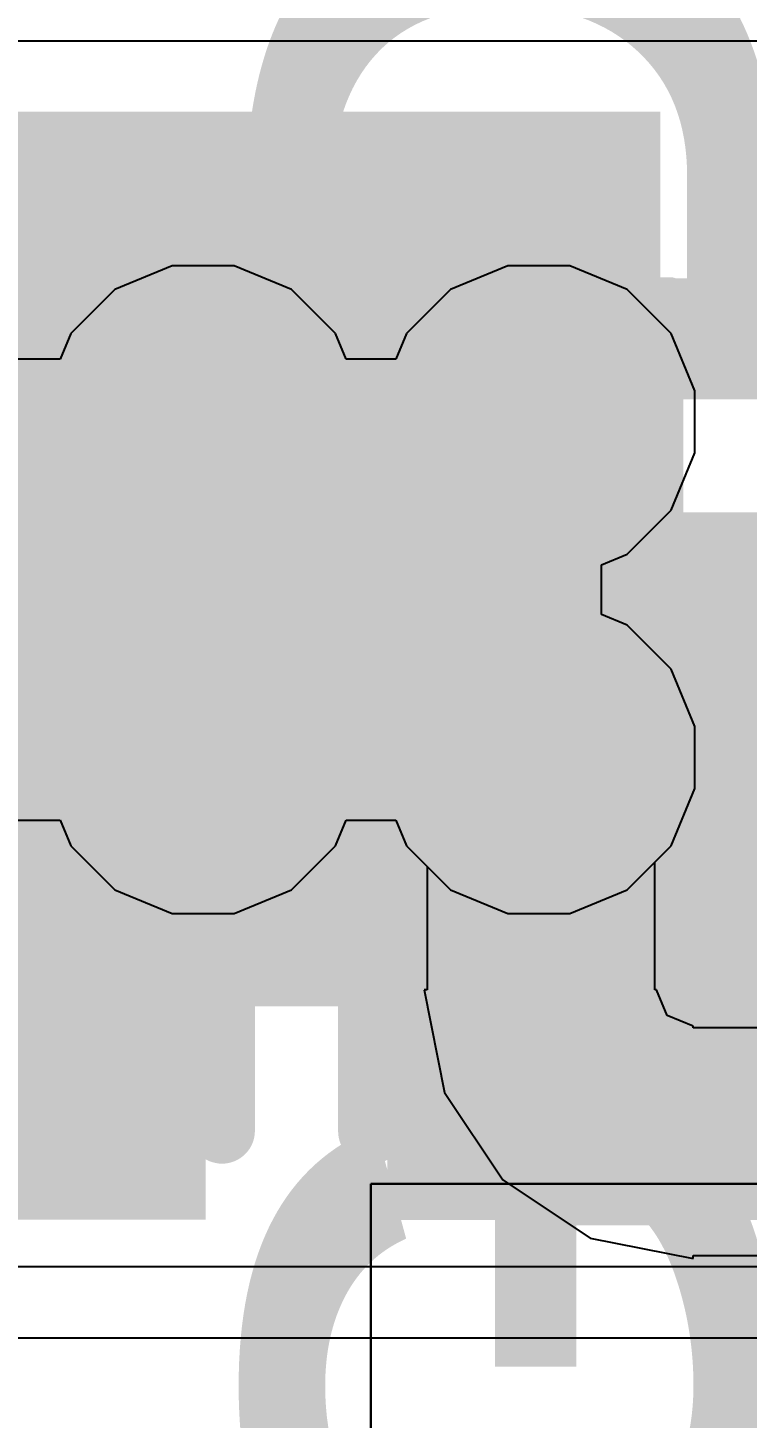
# Model space of a CAD drawing. Header units: inches. Extents: x -6 to 283, y -12 to 154.
# Drawn here: x 14.61 to 16, y -9.045 to -6.358 of the extents above; entities that cross this region are included whole.
import ezdxf

# ---------------------------------------------------------------- set-up
doc = ezdxf.new("R2010")
doc.units = ezdxf.units.IN
for name, color, linetype in [('Bottom Layer', 5, 'Continuous'), ('Bottom Overlay', 54, 'Continuous'), ('Bottom Paste', 16, 'Continuous'), ('Bottom Solder', 6, 'Continuous'), ('Drill Drawing', 1, 'Continuous'), ('GND-1', 16, 'Continuous'), ('GND-2', 90, 'Continuous'), ('GND-3', 216, 'Continuous'), ('GND-4', 54, 'Continuous'), ('PWR-1', 156, 'Continuous'), ('PWR-2', 130, 'Continuous'), ('Signal L1', 76, 'Continuous'), ('Signal L2', 6, 'Continuous'), ('Top Layer', 1, 'Continuous'), ('Top Overlay', 2, 'Continuous'), ('Via Holes', 16, 'Continuous')]:
    doc.layers.add(name, color=color, linetype=linetype)
doc.styles.add('Arial Black_Bold', font='', dxfattribs={"height": 0.2})
doc.styles.get('Arial Black_Bold').set_extended_font_data('Arial Black', bold=True)

# ---------------------------------------------------------------- blocks, each defined once
blk = doc.blocks.new('C___0805_B_402')
at = {"layer": 'Bottom Layer'}
blk.add_hatch(color=5, dxfattribs=at).paths.add_polyline_path([(0.508, 0.762), (1.524, 0.762), (1.524, -0.762), (0.508, -0.762)])
at = {"layer": 'Bottom Paste'}
blk.add_hatch(color=16, dxfattribs=at).paths.add_polyline_path([(0.508, 0.762), (1.524, 0.762), (1.524, -0.762), (0.508, -0.762)])
at = {"layer": 'Bottom Solder'}
blk.add_hatch(color=6, dxfattribs=at).paths.add_polyline_path([(0.438, 0.832), (1.594, 0.832), (1.594, -0.832), (0.438, -0.832)])
at = {"layer": 'Bottom Overlay'}
for points in [[(0.6096, 0.8636, 0.127, 0.127, 0), (1.6256, 0.8636, 0.127, 0.127, 0)], [(1.6256, 0.8636, 0.127, 0.127, 0), (1.6256, -0.8636, 0.127, 0.127, 0)]]:
    blk.add_lwpolyline(points, format="xyseb", dxfattribs=at)
for points in [[(0.5778, 0.8636, 0.0635, 0.0635, 1), (0.6413, 0.8636, 0.0635, 0.0635, 1)], [(1.5938, 0.8636, 0.0635, 0.0635, 1), (1.6574, 0.8636, 0.0635, 0.0635, 1)], [(1.5938, 0.8636, 0.0635, 0.0635, 1), (1.6574, 0.8636, 0.0635, 0.0635, 1)]]:
    blk.add_lwpolyline(points, format="xyseb", close=True, dxfattribs=at)
blk = doc.blocks.new('C___0805_B_468')
at = {"layer": 'Bottom Layer'}
blk.add_hatch(color=5, dxfattribs=at).paths.add_polyline_path([(0.508, 0.762), (1.524, 0.762), (1.524, -0.762), (0.508, -0.762)])
at = {"layer": 'Bottom Paste'}
blk.add_hatch(color=16, dxfattribs=at).paths.add_polyline_path([(0.508, 0.762), (1.524, 0.762), (1.524, -0.762), (0.508, -0.762)])
at = {"layer": 'Bottom Solder'}
blk.add_hatch(color=6, dxfattribs=at).paths.add_polyline_path([(0.438, 0.832), (1.594, 0.832), (1.594, -0.832), (0.438, -0.832)])
at = {"layer": 'Bottom Overlay'}
for points in [[(1.6256, 0.8636, 0.127, 0.127, 0), (1.6256, -0.8636, 0.127, 0.127, 0)], [(0.6096, -0.8636, 0.127, 0.127, 0), (1.6256, -0.8636, 0.127, 0.127, 0)]]:
    blk.add_lwpolyline(points, format="xyseb", dxfattribs=at)
for points in [[(0.5778, -0.8636, 0.0635, 0.0635, 1), (0.6413, -0.8636, 0.0635, 0.0635, 1)], [(1.5938, -0.8636, 0.0635, 0.0635, 1), (1.6574, -0.8636, 0.0635, 0.0635, 1)], [(1.5938, -0.8636, 0.0635, 0.0635, 1), (1.6574, -0.8636, 0.0635, 0.0635, 1)]]:
    blk.add_lwpolyline(points, format="xyseb", close=True, dxfattribs=at)

msp = doc.modelspace()

# ---------------------------------------------------------------- hatches: boundary and pattern name
at = {"layer": 'Bottom Layer'}
h = msp.add_hatch(color=5, dxfattribs=at)
edge = h.paths.add_edge_path()
edge.add_arc((14.949, -7.1192), 0.2, 0, 360)
h = msp.add_hatch(color=5, dxfattribs=at)
edge = h.paths.add_edge_path()
edge.add_arc((15.5979, -7.1192), 0.2, 0, 360)
h = msp.add_hatch(color=5, dxfattribs=at)
edge = h.paths.add_edge_path()
edge.add_arc((14.949, -7.768), 0.2, 0, 360)
h = msp.add_hatch(color=5, dxfattribs=at)
edge = h.paths.add_edge_path()
edge.add_arc((15.5979, -7.768), 0.2, 0, 360)
at = {"layer": 'GND-1'}
h = msp.add_hatch(color=16, dxfattribs=at)
edge = h.paths.add_edge_path()
edge.add_arc((14.949, -7.1192), 0.2, 0, 360)
h = msp.add_hatch(color=16, dxfattribs=at)
edge = h.paths.add_edge_path()
edge.add_arc((15.5979, -7.1192), 0.2, 0, 360)
h = msp.add_hatch(color=16, dxfattribs=at)
edge = h.paths.add_edge_path()
edge.add_arc((14.949, -7.768), 0.2, 0, 360)
h = msp.add_hatch(color=16, dxfattribs=at)
edge = h.paths.add_edge_path()
edge.add_arc((15.5979, -7.768), 0.2, 0, 360)
at = {"layer": 'GND-2'}
h = msp.add_hatch(color=90, dxfattribs=at)
edge = h.paths.add_edge_path()
edge.add_arc((14.949, -7.1192), 0.2, 0, 360)
h = msp.add_hatch(color=90, dxfattribs=at)
edge = h.paths.add_edge_path()
edge.add_arc((15.5979, -7.1192), 0.2, 0, 360)
h = msp.add_hatch(color=90, dxfattribs=at)
edge = h.paths.add_edge_path()
edge.add_arc((14.949, -7.768), 0.2, 0, 360)
h = msp.add_hatch(color=90, dxfattribs=at)
edge = h.paths.add_edge_path()
edge.add_arc((15.5979, -7.768), 0.2, 0, 360)
at = {"layer": 'GND-3'}
h = msp.add_hatch(color=216, dxfattribs=at)
edge = h.paths.add_edge_path()
edge.add_arc((14.949, -7.1192), 0.2, 0, 360)
h = msp.add_hatch(color=216, dxfattribs=at)
edge = h.paths.add_edge_path()
edge.add_arc((15.5979, -7.1192), 0.2, 0, 360)
h = msp.add_hatch(color=216, dxfattribs=at)
edge = h.paths.add_edge_path()
edge.add_arc((14.949, -7.768), 0.2, 0, 360)
h = msp.add_hatch(color=216, dxfattribs=at)
edge = h.paths.add_edge_path()
edge.add_arc((15.5979, -7.768), 0.2, 0, 360)
at = {"layer": 'GND-4'}
h = msp.add_hatch(color=54, dxfattribs=at)
edge = h.paths.add_edge_path()
edge.add_arc((14.949, -7.1192), 0.2, 0, 360)
h = msp.add_hatch(color=54, dxfattribs=at)
edge = h.paths.add_edge_path()
edge.add_arc((15.5979, -7.1192), 0.2, 0, 360)
h = msp.add_hatch(color=54, dxfattribs=at)
edge = h.paths.add_edge_path()
edge.add_arc((14.949, -7.768), 0.2, 0, 360)
h = msp.add_hatch(color=54, dxfattribs=at)
edge = h.paths.add_edge_path()
edge.add_arc((15.5979, -7.768), 0.2, 0, 360)
at = {"layer": 'PWR-1'}
h = msp.add_hatch(color=156, dxfattribs=at)
edge = h.paths.add_edge_path()
edge.add_arc((14.949, -7.1192), 0.2, 0, 360)
h = msp.add_hatch(color=156, dxfattribs=at)
edge = h.paths.add_edge_path()
edge.add_arc((15.5979, -7.1192), 0.2, 0, 360)
h = msp.add_hatch(color=156, dxfattribs=at)
edge = h.paths.add_edge_path()
edge.add_arc((14.949, -7.768), 0.2, 0, 360)
h = msp.add_hatch(color=156, dxfattribs=at)
edge = h.paths.add_edge_path()
edge.add_arc((15.5979, -7.768), 0.2, 0, 360)
at = {"layer": 'PWR-2'}
h = msp.add_hatch(color=130, dxfattribs=at)
edge = h.paths.add_edge_path()
edge.add_arc((14.949, -7.1192), 0.2, 0, 360)
h = msp.add_hatch(color=130, dxfattribs=at)
edge = h.paths.add_edge_path()
edge.add_arc((15.5979, -7.1192), 0.2, 0, 360)
h = msp.add_hatch(color=130, dxfattribs=at)
edge = h.paths.add_edge_path()
edge.add_arc((14.949, -7.768), 0.2, 0, 360)
h = msp.add_hatch(color=130, dxfattribs=at)
edge = h.paths.add_edge_path()
edge.add_arc((15.5979, -7.768), 0.2, 0, 360)
at = {"layer": 'Signal L1'}
h = msp.add_hatch(color=76, dxfattribs=at)
edge = h.paths.add_edge_path()
edge.add_arc((14.949, -7.1192), 0.2, 0, 360)
h = msp.add_hatch(color=76, dxfattribs=at)
edge = h.paths.add_edge_path()
edge.add_arc((15.5979, -7.1192), 0.2, 0, 360)
h = msp.add_hatch(color=76, dxfattribs=at)
edge = h.paths.add_edge_path()
edge.add_arc((14.949, -7.768), 0.2, 0, 360)
h = msp.add_hatch(color=76, dxfattribs=at)
edge = h.paths.add_edge_path()
edge.add_arc((15.5979, -7.768), 0.2, 0, 360)
at = {"layer": 'Signal L2'}
h = msp.add_hatch(color=6, dxfattribs=at)
edge = h.paths.add_edge_path()
edge.add_arc((14.949, -7.1192), 0.2, 0, 360)
h = msp.add_hatch(color=6, dxfattribs=at)
edge = h.paths.add_edge_path()
edge.add_arc((15.5979, -7.1192), 0.2, 0, 360)
h = msp.add_hatch(color=6, dxfattribs=at)
edge = h.paths.add_edge_path()
edge.add_arc((14.949, -7.768), 0.2, 0, 360)
h = msp.add_hatch(color=6, dxfattribs=at)
edge = h.paths.add_edge_path()
edge.add_arc((15.5979, -7.768), 0.2, 0, 360)
at = {"layer": 'Top Layer'}
msp.add_hatch(color=1, dxfattribs=at).paths.add_polyline_path([(13.123, -8.2479), (15.8324, -8.2479), (15.8324, -6.52), (13.123, -6.52)])
h = msp.add_hatch(color=1, dxfattribs=at)
edge = h.paths.add_edge_path()
edge.add_arc((14.949, -7.1192), 0.2, 0, 360)
h = msp.add_hatch(color=1, dxfattribs=at)
edge = h.paths.add_edge_path()
edge.add_arc((15.5979, -7.1192), 0.2, 0, 360)
h = msp.add_hatch(color=1, dxfattribs=at)
edge = h.paths.add_edge_path()
edge.add_arc((14.949, -7.768), 0.2, 0, 360)
h = msp.add_hatch(color=1, dxfattribs=at)
edge = h.paths.add_edge_path()
edge.add_arc((15.5979, -7.768), 0.2, 0, 360)
at = {"layer": 'Via Holes'}
h = msp.add_hatch(color=7, dxfattribs=at)
edge = h.paths.add_edge_path()
edge.add_arc((14.949, -7.1192), 0.1, 0, 360)
h = msp.add_hatch(color=7, dxfattribs=at)
edge = h.paths.add_edge_path()
edge.add_arc((15.5979, -7.1192), 0.1, 0, 360)
h = msp.add_hatch(color=7, dxfattribs=at)
edge = h.paths.add_edge_path()
edge.add_arc((14.949, -7.768), 0.1, 0, 360)
h = msp.add_hatch(color=7, dxfattribs=at)
edge = h.paths.add_edge_path()
edge.add_arc((15.5979, -7.768), 0.1, 0, 360)

# ---------------------------------------------------------------- linework, layer by layer
at = {"layer": 'Bottom Layer'}
for p, q in [((13.1364, -6.3826), (16.3019, -6.3826)), ((17.4629, -8.7523), (11.38, -8.7523)), ((11.38, -8.8898), (17.3254, -8.8898))]:
    msp.add_line(p, q, dxfattribs=at)
at = {"layer": 'Drill Drawing'}
for points in [[(14.695, -6.8652, 0.0508, 0.0508, 0), (15.203, -6.8652, 0.0508, 0.0508, 0)], [(14.695, -7.3732, 0.0508, 0.0508, 0), (14.695, -6.8652, 0.0508, 0.0508, 0)], [(15.203, -7.3732, 0.0508, 0.0508, 0), (15.203, -6.8652, 0.0508, 0.0508, 0)], [(15.3439, -6.8652, 0.0508, 0.0508, 0), (15.8519, -6.8652, 0.0508, 0.0508, 0)], [(15.3439, -7.3732, 0.0508, 0.0508, 0), (15.3439, -6.8652, 0.0508, 0.0508, 0)], [(15.8519, -7.3732, 0.0508, 0.0508, 0), (15.8519, -6.8652, 0.0508, 0.0508, 0)], [(14.695, -7.3732, 0.0508, 0.0508, 0), (15.203, -7.3732, 0.0508, 0.0508, 0)], [(15.3439, -7.3732, 0.0508, 0.0508, 0), (15.8519, -7.3732, 0.0508, 0.0508, 0)], [(14.695, -7.514, 0.0508, 0.0508, 0), (15.203, -7.514, 0.0508, 0.0508, 0)], [(14.695, -8.022, 0.0508, 0.0508, 0), (14.695, -7.514, 0.0508, 0.0508, 0)], [(15.203, -8.022, 0.0508, 0.0508, 0), (15.203, -7.514, 0.0508, 0.0508, 0)], [(15.3439, -7.514, 0.0508, 0.0508, 0), (15.8519, -7.514, 0.0508, 0.0508, 0)], [(15.3439, -8.022, 0.0508, 0.0508, 0), (15.3439, -7.514, 0.0508, 0.0508, 0)], [(15.8519, -8.022, 0.0508, 0.0508, 0), (15.8519, -7.514, 0.0508, 0.0508, 0)], [(14.695, -8.022, 0.0508, 0.0508, 0), (15.203, -8.022, 0.0508, 0.0508, 0)], [(15.3439, -8.022, 0.0508, 0.0508, 0), (15.8519, -8.022, 0.0508, 0.0508, 0)]]:
    msp.add_lwpolyline(points, format="xyseb", dxfattribs=at)
for points in [[(14.6823, -6.8652, 0.0254, 0.0254, 1), (14.7077, -6.8652, 0.0254, 0.0254, 1)], [(14.6823, -6.8652, 0.0254, 0.0254, 1), (14.7077, -6.8652, 0.0254, 0.0254, 1)], [(15.1903, -6.8652, 0.0254, 0.0254, 1), (15.2157, -6.8652, 0.0254, 0.0254, 1)], [(15.1903, -6.8652, 0.0254, 0.0254, 1), (15.2157, -6.8652, 0.0254, 0.0254, 1)], [(15.3312, -6.8652, 0.0254, 0.0254, 1), (15.3566, -6.8652, 0.0254, 0.0254, 1)], [(15.3312, -6.8652, 0.0254, 0.0254, 1), (15.3566, -6.8652, 0.0254, 0.0254, 1)], [(15.8392, -6.8652, 0.0254, 0.0254, 1), (15.8646, -6.8652, 0.0254, 0.0254, 1)], [(15.8392, -6.8652, 0.0254, 0.0254, 1), (15.8646, -6.8652, 0.0254, 0.0254, 1)], [(14.6823, -7.3732, 0.0254, 0.0254, 1), (14.7077, -7.3732, 0.0254, 0.0254, 1)], [(14.6823, -7.3732, 0.0254, 0.0254, 1), (14.7077, -7.3732, 0.0254, 0.0254, 1)], [(15.1903, -7.3732, 0.0254, 0.0254, 1), (15.2157, -7.3732, 0.0254, 0.0254, 1)], [(15.1903, -7.3732, 0.0254, 0.0254, 1), (15.2157, -7.3732, 0.0254, 0.0254, 1)], [(15.3312, -7.3732, 0.0254, 0.0254, 1), (15.3566, -7.3732, 0.0254, 0.0254, 1)], [(15.3312, -7.3732, 0.0254, 0.0254, 1), (15.3566, -7.3732, 0.0254, 0.0254, 1)], [(15.8392, -7.3732, 0.0254, 0.0254, 1), (15.8646, -7.3732, 0.0254, 0.0254, 1)], [(15.8392, -7.3732, 0.0254, 0.0254, 1), (15.8646, -7.3732, 0.0254, 0.0254, 1)], [(14.6823, -7.514, 0.0254, 0.0254, 1), (14.7077, -7.514, 0.0254, 0.0254, 1)], [(14.6823, -7.514, 0.0254, 0.0254, 1), (14.7077, -7.514, 0.0254, 0.0254, 1)], [(15.1903, -7.514, 0.0254, 0.0254, 1), (15.2157, -7.514, 0.0254, 0.0254, 1)], [(15.1903, -7.514, 0.0254, 0.0254, 1), (15.2157, -7.514, 0.0254, 0.0254, 1)], [(15.3312, -7.514, 0.0254, 0.0254, 1), (15.3566, -7.514, 0.0254, 0.0254, 1)], [(15.3312, -7.514, 0.0254, 0.0254, 1), (15.3566, -7.514, 0.0254, 0.0254, 1)], [(15.8392, -7.514, 0.0254, 0.0254, 1), (15.8646, -7.514, 0.0254, 0.0254, 1)], [(15.8392, -7.514, 0.0254, 0.0254, 1), (15.8646, -7.514, 0.0254, 0.0254, 1)], [(14.6823, -8.022, 0.0254, 0.0254, 1), (14.7077, -8.022, 0.0254, 0.0254, 1)], [(14.6823, -8.022, 0.0254, 0.0254, 1), (14.7077, -8.022, 0.0254, 0.0254, 1)], [(15.1903, -8.022, 0.0254, 0.0254, 1), (15.2157, -8.022, 0.0254, 0.0254, 1)], [(15.1903, -8.022, 0.0254, 0.0254, 1), (15.2157, -8.022, 0.0254, 0.0254, 1)], [(15.3312, -8.022, 0.0254, 0.0254, 1), (15.3566, -8.022, 0.0254, 0.0254, 1)], [(15.3312, -8.022, 0.0254, 0.0254, 1), (15.3566, -8.022, 0.0254, 0.0254, 1)], [(15.8392, -8.022, 0.0254, 0.0254, 1), (15.8646, -8.022, 0.0254, 0.0254, 1)], [(15.8392, -8.022, 0.0254, 0.0254, 1), (15.8646, -8.022, 0.0254, 0.0254, 1)]]:
    msp.add_lwpolyline(points, format="xyseb", close=True, dxfattribs=at)
at = {"layer": 'GND-1'}
for p, q in [((14.8891, -6.8176), (14.7782, -6.8635)), ((15.009, -6.8176), (14.8891, -6.8176)), ((15.1199, -6.8635), (15.009, -6.8176)), ((15.5379, -6.8176), (15.427, -6.8635)), ((15.6579, -6.8176), (15.5379, -6.8176)), ((15.7687, -6.8635), (15.6579, -6.8176)), ((14.7782, -6.8635), (14.6934, -6.9483)), ((15.2047, -6.9483), (15.1199, -6.8635)), ((15.427, -6.8635), (15.3422, -6.9483)), ((15.8535, -6.9483), (15.7687, -6.8635)), ((14.6934, -6.9483), (14.6728, -6.9981)), ((15.2253, -6.9981), (15.2047, -6.9483)), ((15.3422, -6.9483), (15.3216, -6.9981)), ((15.8995, -7.0592), (15.8535, -6.9483)), ((14.6728, -6.9981), (14.5765, -6.9981)), ((15.3216, -6.9981), (15.2253, -6.9981)), ((15.8995, -7.1791), (15.8995, -7.0592)), ((15.8535, -7.29), (15.8995, -7.1791)), ((15.7687, -7.3748), (15.8535, -7.29)), ((15.7189, -7.3954), (15.7687, -7.3748)), ((15.7189, -7.4917), (15.7189, -7.3954)), ((15.7687, -7.5123), (15.7189, -7.4917)), ((15.8535, -7.5971), (15.7687, -7.5123)), ((15.8995, -7.708), (15.8535, -7.5971)), ((15.8995, -7.828), (15.8995, -7.708)), ((15.8535, -7.9388), (15.8995, -7.828)), ((14.5765, -7.8891), (14.6728, -7.8891)), ((14.6728, -7.8891), (14.6934, -7.9388)), ((15.2047, -7.9388), (15.2253, -7.8891)), ((15.2253, -7.8891), (15.3216, -7.8891)), ((15.3216, -7.8891), (15.3422, -7.9388)), ((14.6934, -7.9388), (14.7782, -8.0237)), ((15.1199, -8.0237), (15.2047, -7.9388)), ((15.3422, -7.9388), (15.427, -8.0237)), ((15.7687, -8.0237), (15.8535, -7.9388)), ((14.7782, -8.0237), (14.8891, -8.0696)), ((15.009, -8.0696), (15.1199, -8.0237)), ((15.427, -8.0237), (15.5379, -8.0696)), ((15.6579, -8.0696), (15.7687, -8.0237)), ((14.8891, -8.0696), (15.009, -8.0696)), ((15.5379, -8.0696), (15.6579, -8.0696))]:
    msp.add_line(p, q, dxfattribs=at)
at = {"layer": 'GND-2'}
for p, q in [((14.8891, -6.8176), (14.7782, -6.8635)), ((15.009, -6.8176), (14.8891, -6.8176)), ((15.1199, -6.8635), (15.009, -6.8176)), ((15.5379, -6.8176), (15.427, -6.8635)), ((15.6579, -6.8176), (15.5379, -6.8176)), ((15.7687, -6.8635), (15.6579, -6.8176)), ((14.7782, -6.8635), (14.6934, -6.9483)), ((15.2047, -6.9483), (15.1199, -6.8635)), ((15.427, -6.8635), (15.3422, -6.9483)), ((15.8535, -6.9483), (15.7687, -6.8635)), ((14.6934, -6.9483), (14.6728, -6.9981)), ((15.2253, -6.9981), (15.2047, -6.9483)), ((15.3422, -6.9483), (15.3216, -6.9981)), ((15.8995, -7.0592), (15.8535, -6.9483)), ((14.6728, -6.9981), (14.5765, -6.9981)), ((15.3216, -6.9981), (15.2253, -6.9981)), ((15.8995, -7.1791), (15.8995, -7.0592)), ((15.8535, -7.29), (15.8995, -7.1791)), ((15.7687, -7.3748), (15.8535, -7.29)), ((15.7189, -7.3954), (15.7687, -7.3748)), ((15.7189, -7.4917), (15.7189, -7.3954)), ((15.7687, -7.5123), (15.7189, -7.4917)), ((15.8535, -7.5971), (15.7687, -7.5123)), ((15.8995, -7.708), (15.8535, -7.5971)), ((15.8995, -7.828), (15.8995, -7.708)), ((15.8535, -7.9388), (15.8995, -7.828)), ((14.5765, -7.8891), (14.6728, -7.8891)), ((14.6728, -7.8891), (14.6934, -7.9388)), ((15.2047, -7.9388), (15.2253, -7.8891)), ((15.2253, -7.8891), (15.3216, -7.8891)), ((15.3216, -7.8891), (15.3422, -7.9388)), ((14.6934, -7.9388), (14.7782, -8.0237)), ((15.1199, -8.0237), (15.2047, -7.9388)), ((15.3422, -7.9388), (15.427, -8.0237)), ((15.7687, -8.0237), (15.8535, -7.9388)), ((14.7782, -8.0237), (14.8891, -8.0696)), ((15.009, -8.0696), (15.1199, -8.0237)), ((15.427, -8.0237), (15.5379, -8.0696)), ((15.6579, -8.0696), (15.7687, -8.0237)), ((14.8891, -8.0696), (15.009, -8.0696)), ((15.5379, -8.0696), (15.6579, -8.0696))]:
    msp.add_line(p, q, dxfattribs=at)
at = {"layer": 'GND-3'}
for p, q in [((14.8891, -6.8176), (14.7782, -6.8635)), ((15.009, -6.8176), (14.8891, -6.8176)), ((15.1199, -6.8635), (15.009, -6.8176)), ((15.5379, -6.8176), (15.427, -6.8635)), ((15.6579, -6.8176), (15.5379, -6.8176)), ((15.7687, -6.8635), (15.6579, -6.8176)), ((14.7782, -6.8635), (14.6934, -6.9483)), ((15.2047, -6.9483), (15.1199, -6.8635)), ((15.427, -6.8635), (15.3422, -6.9483)), ((15.8535, -6.9483), (15.7687, -6.8635)), ((14.6934, -6.9483), (14.6728, -6.9981)), ((15.2253, -6.9981), (15.2047, -6.9483)), ((15.3422, -6.9483), (15.3216, -6.9981)), ((15.8995, -7.0592), (15.8535, -6.9483)), ((14.6728, -6.9981), (14.5765, -6.9981)), ((15.3216, -6.9981), (15.2253, -6.9981)), ((15.8995, -7.1791), (15.8995, -7.0592)), ((15.8535, -7.29), (15.8995, -7.1791)), ((15.7687, -7.3748), (15.8535, -7.29)), ((15.7189, -7.3954), (15.7687, -7.3748)), ((15.7189, -7.4917), (15.7189, -7.3954)), ((15.7687, -7.5123), (15.7189, -7.4917)), ((15.8535, -7.5971), (15.7687, -7.5123)), ((15.8995, -7.708), (15.8535, -7.5971)), ((15.8995, -7.828), (15.8995, -7.708)), ((15.8535, -7.9388), (15.8995, -7.828)), ((14.5765, -7.8891), (14.6728, -7.8891)), ((14.6728, -7.8891), (14.6934, -7.9388)), ((15.2047, -7.9388), (15.2253, -7.8891)), ((15.2253, -7.8891), (15.3216, -7.8891)), ((15.3216, -7.8891), (15.3422, -7.9388)), ((14.6934, -7.9388), (14.7782, -8.0237)), ((15.1199, -8.0237), (15.2047, -7.9388)), ((15.3422, -7.9388), (15.427, -8.0237)), ((15.7687, -8.0237), (15.8535, -7.9388)), ((14.7782, -8.0237), (14.8891, -8.0696)), ((15.009, -8.0696), (15.1199, -8.0237)), ((15.427, -8.0237), (15.5379, -8.0696)), ((15.6579, -8.0696), (15.7687, -8.0237)), ((14.8891, -8.0696), (15.009, -8.0696)), ((15.5379, -8.0696), (15.6579, -8.0696))]:
    msp.add_line(p, q, dxfattribs=at)
at = {"layer": 'GND-4'}
for p, q in [((14.8891, -6.8176), (14.7782, -6.8635)), ((15.009, -6.8176), (14.8891, -6.8176)), ((15.1199, -6.8635), (15.009, -6.8176)), ((15.5379, -6.8176), (15.427, -6.8635)), ((15.6579, -6.8176), (15.5379, -6.8176)), ((15.7687, -6.8635), (15.6579, -6.8176)), ((14.7782, -6.8635), (14.6934, -6.9483)), ((15.2047, -6.9483), (15.1199, -6.8635)), ((15.427, -6.8635), (15.3422, -6.9483)), ((15.8535, -6.9483), (15.7687, -6.8635)), ((14.6934, -6.9483), (14.6728, -6.9981)), ((15.2253, -6.9981), (15.2047, -6.9483)), ((15.3422, -6.9483), (15.3216, -6.9981)), ((15.8995, -7.0592), (15.8535, -6.9483)), ((14.6728, -6.9981), (14.5765, -6.9981)), ((15.3216, -6.9981), (15.2253, -6.9981)), ((15.8995, -7.1791), (15.8995, -7.0592)), ((15.8535, -7.29), (15.8995, -7.1791)), ((15.7687, -7.3748), (15.8535, -7.29)), ((15.7189, -7.3954), (15.7687, -7.3748)), ((15.7189, -7.4917), (15.7189, -7.3954)), ((15.7687, -7.5123), (15.7189, -7.4917)), ((15.8535, -7.5971), (15.7687, -7.5123)), ((15.8995, -7.708), (15.8535, -7.5971)), ((15.8995, -7.828), (15.8995, -7.708)), ((15.8535, -7.9388), (15.8995, -7.828)), ((14.5765, -7.8891), (14.6728, -7.8891)), ((14.6728, -7.8891), (14.6934, -7.9388)), ((15.2047, -7.9388), (15.2253, -7.8891)), ((15.2253, -7.8891), (15.3216, -7.8891)), ((15.3216, -7.8891), (15.3422, -7.9388)), ((14.6934, -7.9388), (14.7782, -8.0237)), ((15.1199, -8.0237), (15.2047, -7.9388)), ((15.3422, -7.9388), (15.427, -8.0237)), ((15.7687, -8.0237), (15.8535, -7.9388)), ((14.7782, -8.0237), (14.8891, -8.0696)), ((15.009, -8.0696), (15.1199, -8.0237)), ((15.427, -8.0237), (15.5379, -8.0696)), ((15.6579, -8.0696), (15.7687, -8.0237)), ((14.8891, -8.0696), (15.009, -8.0696)), ((15.5379, -8.0696), (15.6579, -8.0696))]:
    msp.add_line(p, q, dxfattribs=at)
at = {"layer": 'PWR-1'}
for p, q in [((14.8891, -6.8176), (14.7782, -6.8635)), ((15.009, -6.8176), (14.8891, -6.8176)), ((15.1199, -6.8635), (15.009, -6.8176)), ((15.5379, -6.8176), (15.427, -6.8635)), ((15.6579, -6.8176), (15.5379, -6.8176)), ((15.7687, -6.8635), (15.6579, -6.8176)), ((14.7782, -6.8635), (14.6934, -6.9483)), ((15.2047, -6.9483), (15.1199, -6.8635)), ((15.427, -6.8635), (15.3422, -6.9483)), ((15.8535, -6.9483), (15.7687, -6.8635)), ((14.6934, -6.9483), (14.6728, -6.9981)), ((15.2253, -6.9981), (15.2047, -6.9483)), ((15.3422, -6.9483), (15.3216, -6.9981)), ((15.8995, -7.0592), (15.8535, -6.9483)), ((14.6728, -6.9981), (14.5765, -6.9981)), ((15.3216, -6.9981), (15.2253, -6.9981)), ((15.8995, -7.1791), (15.8995, -7.0592)), ((15.8535, -7.29), (15.8995, -7.1791)), ((15.7687, -7.3748), (15.8535, -7.29)), ((15.7189, -7.3954), (15.7687, -7.3748)), ((15.7189, -7.4917), (15.7189, -7.3954)), ((15.7687, -7.5123), (15.7189, -7.4917)), ((15.8535, -7.5971), (15.7687, -7.5123)), ((15.8995, -7.708), (15.8535, -7.5971)), ((15.8995, -7.828), (15.8995, -7.708)), ((15.8535, -7.9388), (15.8995, -7.828)), ((14.5765, -7.8891), (14.6728, -7.8891)), ((14.6728, -7.8891), (14.6934, -7.9388)), ((15.2047, -7.9388), (15.2253, -7.8891)), ((15.2253, -7.8891), (15.3216, -7.8891)), ((15.3216, -7.8891), (15.3422, -7.9388)), ((14.6934, -7.9388), (14.7782, -8.0237)), ((15.1199, -8.0237), (15.2047, -7.9388)), ((15.3422, -7.9388), (15.427, -8.0237)), ((15.7687, -8.0237), (15.8535, -7.9388)), ((14.7782, -8.0237), (14.8891, -8.0696)), ((15.009, -8.0696), (15.1199, -8.0237)), ((15.427, -8.0237), (15.5379, -8.0696)), ((15.6579, -8.0696), (15.7687, -8.0237)), ((14.8891, -8.0696), (15.009, -8.0696)), ((15.5379, -8.0696), (15.6579, -8.0696))]:
    msp.add_line(p, q, dxfattribs=at)
at = {"layer": 'Signal L1'}
for p, q in [((14.8891, -6.8176), (14.7782, -6.8635)), ((15.009, -6.8176), (14.8891, -6.8176)), ((15.1199, -6.8635), (15.009, -6.8176)), ((15.5379, -6.8176), (15.427, -6.8635)), ((15.6579, -6.8176), (15.5379, -6.8176)), ((15.7687, -6.8635), (15.6579, -6.8176)), ((14.7782, -6.8635), (14.6934, -6.9483)), ((15.2047, -6.9483), (15.1199, -6.8635)), ((15.427, -6.8635), (15.3422, -6.9483)), ((15.8535, -6.9483), (15.7687, -6.8635)), ((14.6934, -6.9483), (14.6728, -6.9981)), ((15.2253, -6.9981), (15.2047, -6.9483)), ((15.3422, -6.9483), (15.3216, -6.9981)), ((15.8995, -7.0592), (15.8535, -6.9483)), ((14.6728, -6.9981), (14.5765, -6.9981)), ((15.3216, -6.9981), (15.2253, -6.9981)), ((15.8995, -7.1791), (15.8995, -7.0592)), ((15.8535, -7.29), (15.8995, -7.1791)), ((15.7687, -7.3748), (15.8535, -7.29)), ((15.7189, -7.3954), (15.7687, -7.3748)), ((15.7189, -7.4917), (15.7189, -7.3954)), ((15.7687, -7.5123), (15.7189, -7.4917)), ((15.8535, -7.5971), (15.7687, -7.5123)), ((15.8995, -7.708), (15.8535, -7.5971)), ((15.8995, -7.828), (15.8995, -7.708)), ((15.8535, -7.9388), (15.8995, -7.828)), ((14.5765, -7.8891), (14.6728, -7.8891)), ((14.6728, -7.8891), (14.6934, -7.9388)), ((15.2047, -7.9388), (15.2253, -7.8891)), ((15.2253, -7.8891), (15.3216, -7.8891)), ((15.3216, -7.8891), (15.3422, -7.9388)), ((14.6934, -7.9388), (14.7782, -8.0237)), ((15.1199, -8.0237), (15.2047, -7.9388)), ((15.3422, -7.9388), (15.427, -8.0237)), ((15.7687, -8.0237), (15.8535, -7.9388)), ((14.7782, -8.0237), (14.8891, -8.0696)), ((15.009, -8.0696), (15.1199, -8.0237)), ((15.427, -8.0237), (15.5379, -8.0696)), ((15.6579, -8.0696), (15.7687, -8.0237)), ((14.8891, -8.0696), (15.009, -8.0696)), ((15.5379, -8.0696), (15.6579, -8.0696))]:
    msp.add_line(p, q, dxfattribs=at)
at = {"layer": 'Signal L2'}
for p, q in [((14.8891, -6.8176), (14.7782, -6.8635)), ((15.009, -6.8176), (14.8891, -6.8176)), ((15.1199, -6.8635), (15.009, -6.8176)), ((15.5379, -6.8176), (15.427, -6.8635)), ((15.6579, -6.8176), (15.5379, -6.8176)), ((15.7687, -6.8635), (15.6579, -6.8176)), ((14.7782, -6.8635), (14.6934, -6.9483)), ((15.2047, -6.9483), (15.1199, -6.8635)), ((15.427, -6.8635), (15.3422, -6.9483)), ((15.8535, -6.9483), (15.7687, -6.8635)), ((14.6934, -6.9483), (14.6728, -6.9981)), ((15.2253, -6.9981), (15.2047, -6.9483)), ((15.3422, -6.9483), (15.3216, -6.9981)), ((15.8995, -7.0592), (15.8535, -6.9483)), ((14.6728, -6.9981), (14.5765, -6.9981)), ((15.3216, -6.9981), (15.2253, -6.9981)), ((15.8995, -7.1791), (15.8995, -7.0592)), ((15.8535, -7.29), (15.8995, -7.1791)), ((15.7687, -7.3748), (15.8535, -7.29)), ((15.7189, -7.3954), (15.7687, -7.3748)), ((15.7189, -7.4917), (15.7189, -7.3954)), ((15.7687, -7.5123), (15.7189, -7.4917)), ((15.8535, -7.5971), (15.7687, -7.5123)), ((15.8995, -7.708), (15.8535, -7.5971)), ((15.8995, -7.828), (15.8995, -7.708)), ((15.8535, -7.9388), (15.8995, -7.828)), ((14.5765, -7.8891), (14.6728, -7.8891)), ((14.6728, -7.8891), (14.6934, -7.9388)), ((15.2047, -7.9388), (15.2253, -7.8891)), ((15.2253, -7.8891), (15.3216, -7.8891)), ((15.3216, -7.8891), (15.3422, -7.9388)), ((14.6934, -7.9388), (14.7782, -8.0237)), ((15.1199, -8.0237), (15.2047, -7.9388)), ((15.3422, -7.9388), (15.3819, -7.9786)), ((15.8222, -7.9702), (15.8535, -7.9388)), ((15.3819, -7.9786), (15.3819, -8.2169)), ((15.8222, -8.2169), (15.8222, -7.9702)), ((14.7782, -8.0237), (14.8891, -8.0696)), ((15.009, -8.0696), (15.1199, -8.0237)), ((14.8891, -8.0696), (15.009, -8.0696)), ((15.3819, -8.2169), (15.3762, -8.2169)), ((15.3762, -8.2169), (15.4157, -8.4157)), ((15.8253, -8.2169), (15.8222, -8.2169)), ((15.8459, -8.2667), (15.8253, -8.2169)), ((15.8957, -8.2873), (15.8459, -8.2667)), ((15.8957, -8.2904), (15.8957, -8.2873)), ((16.0364, -8.2904), (15.8957, -8.2904)), ((15.4157, -8.4157), (15.5283, -8.5842)), ((15.5283, -8.5842), (15.6969, -8.6969)), ((15.6969, -8.6969), (15.8957, -8.7364)), ((15.8957, -8.7364), (15.8957, -8.7307)), ((15.8957, -8.7307), (25.2871, -8.7307))]:
    msp.add_line(p, q, dxfattribs=at)
for points in [[(15.6021, -8.2169, 0.1778, 0.1778, 0), (15.6021, -7.7722, 0.1778, 0.1778, 0)], [(15.8957, -8.5105, 0.1778, 0.1778, -0.414214), (15.6021, -8.2169, 0.1778, 0.1778, 0)], [(15.8957, -8.5105, 0.1778, 0.1778, 0), (25.2871, -8.5105, 0.1778, 0.1778, 0)]]:
    msp.add_lwpolyline(points, format="xyseb", dxfattribs=at)
for points in [[(15.5576, -7.7722, 0.0889, 0.0889, 1), (15.6465, -7.7722, 0.0889, 0.0889, 1)], [(15.5576, -8.2169, 0.0889, 0.0889, 1), (15.6465, -8.2169, 0.0889, 0.0889, 1)], [(15.5576, -8.2169, 0.0889, 0.0889, 1), (15.6465, -8.2169, 0.0889, 0.0889, 1)], [(15.8512, -8.5105, 0.0889, 0.0889, 1), (15.9401, -8.5105, 0.0889, 0.0889, 1)], [(15.8512, -8.5105, 0.0889, 0.0889, 1), (15.9401, -8.5105, 0.0889, 0.0889, 1)]]:
    msp.add_lwpolyline(points, format="xyseb", close=True, dxfattribs=at)
at = {"layer": 'Top Layer'}
for p, q in [((16.7668, -8.5921), (15.2733, -8.5921)), ((15.2733, -8.5921), (15.2733, -11.6401)), ((15.2733, -11.3812), (15.2733, -8.5921)), ((15.2733, -8.5921), (16.3388, -8.5921))]:
    msp.add_line(p, q, dxfattribs=at)

# ---------------------------------------------------------------- block references
at = {"rotation": 90}
for name, p in [('C___0805_B_468', (14.1219, -9.0991)), ('C___0805_B_402', (16.1369, -9.1001))]:
    msp.add_blockref(name, p, dxfattribs=at)

# ---------------------------------------------------------------- texts
at = {"layer": 'Top Overlay', "style": 'Arial Black_Bold'}
msp.add_text('GND', height=1.016, rotation=90, dxfattribs=at).set_placement((16.0487, -9.6212))

doc.saveas('drawing.dxf')
